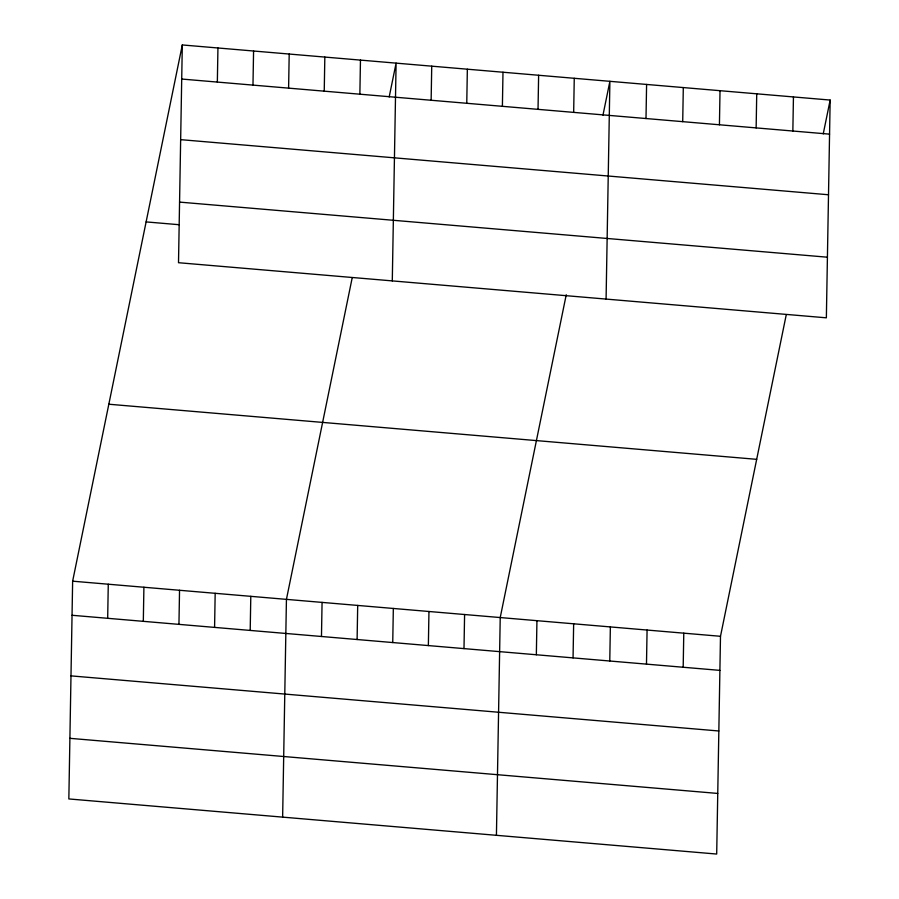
<?xml version="1.0" encoding="UTF-8"?>
<svg xmlns="http://www.w3.org/2000/svg" width="899" height="899" viewBox="0 0 899 899"><rect width="100%" height="100%" fill="white"/><g stroke="black" fill="none" stroke-linecap="round" stroke-linejoin="round"><path stroke-width="1.35" d="M182.306 44.95L178.508 262.71L826.361 317.819L830.159 100.059L182.306 44.95L72.639 581.181L68.841 798.941L716.694 854.05L720.492 636.29L786.232 314.83M107.678 618.298L108.273 584.215M143.312 621.333L143.907 587.238M178.946 624.367L179.542 590.272M217.344 82.067L217.94 47.984M214.58 627.39L215.176 593.306M252.979 85.102L253.574 51.007M250.203 630.424L250.799 596.34M288.601 88.136L289.197 54.041M282.634 817.124L286.433 599.363L352.172 277.903M324.236 91.159L324.831 57.075M321.471 636.481L322.067 602.397M359.87 94.193L360.465 60.109M357.105 639.515L357.701 605.432M392.29 280.904L396.099 63.132L389.177 96.968M392.739 642.549L393.335 608.454M431.138 100.25L431.734 66.166M428.362 645.583L428.958 611.489M466.761 103.284L467.356 69.201M463.996 648.606L464.592 614.523M502.395 106.318L502.991 72.223M496.428 835.317L500.226 617.546L566.246 294.737M538.029 109.352L538.625 75.258M536.343 654.764L536.939 620.67M573.663 112.375L574.259 78.292M573.056 657.888L573.652 623.794M606.083 299.086L609.893 81.315L602.971 115.151M609.769 661.012L610.365 626.918M645.999 118.533L646.595 84.439M646.482 664.136L647.078 630.042M682.712 121.657L683.307 87.563M683.184 667.249L683.779 633.166M719.425 124.781L720.02 90.687M756.138 127.905L756.733 93.811M792.851 131.018L793.446 96.935M823.237 133.884L830.159 100.059M181.71 79.045L829.563 134.142M180.654 139.648L828.507 194.757M179.564 202.106L827.417 257.204M146.121 221.907L179.013 224.705M108.835 404.224L756.688 459.333M72.639 581.181L720.492 636.29M72.044 615.276L719.897 670.373M70.987 675.879L718.84 730.988M69.897 738.326L717.75 793.435"/></g></svg>
